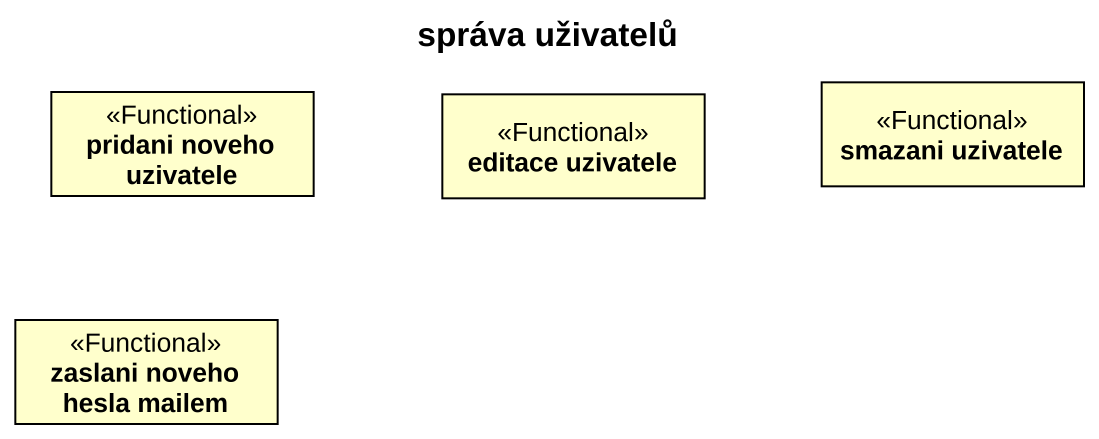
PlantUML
@startuml
title správa uživatelů
hide circle
hide empty members
class "pridani noveho uzivatele" as pridani_noveho_uzivatele <<Functional>>
class "editace uzivatele" as editace_uzivatele <<Functional>>
class "smazani uzivatele" as smazani_uzivatele <<Functional>>
class "zaslani noveho hesla mailem" as zaslani_noveho_hesla_mailem <<Functional>>
@enduml
